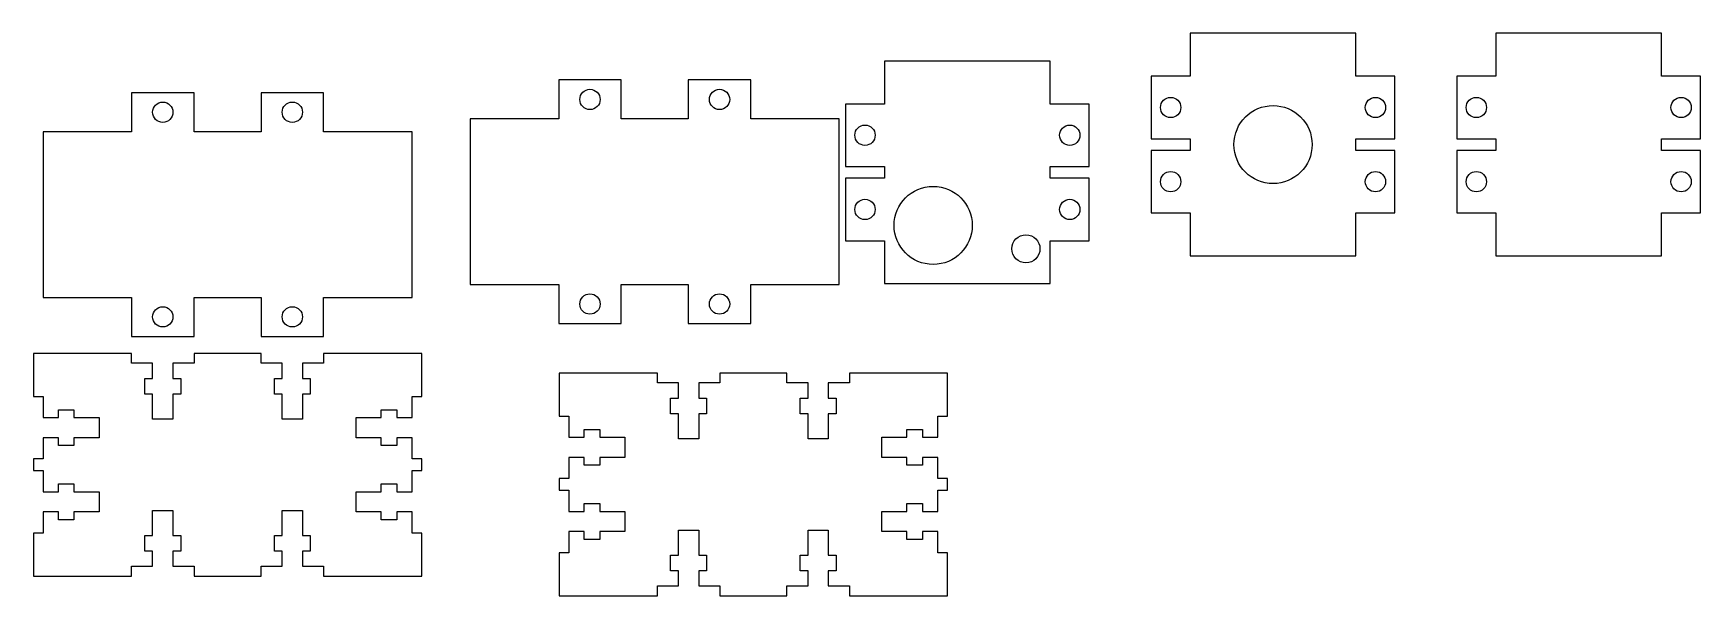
# Model space of a CAD drawing. Extents: x 9 to 280, y 214 to 306.
import ezdxf

# ---------------------------------------------------------------- set-up
doc = ezdxf.new("R2010")
doc.units = 0
doc.layers.get('0').update_dxf_attribs({"linetype": 'CONTINUOUS'})

msp = doc.modelspace()

# ---------------------------------------------------------------- linework, layer by layer
at = {"color": 7}
for points in [[(197.017569, 305.827571), (197.017569, 298.842571), (190.667569, 298.842571), (190.667569, 288.682571), (197.017569, 288.682571), (197.017569, 286.777571), (190.667569, 286.777571), (190.667569, 276.617571), (197.017569, 276.617571), (197.017569, 269.632571), (223.943333, 269.632571), (223.943333, 276.617571), (230.293333, 276.617571), (230.293333, 286.777571), (223.943333, 286.777571), (223.943333, 288.682571), (230.293333, 288.682571), (230.293333, 298.842571), (223.943333, 298.842571), (223.943333, 305.827571), (197.017569, 305.827571), (197.017569, 305.827571)], [(246.688681, 305.827571), (246.688681, 298.842571), (240.338681, 298.842571), (240.338681, 288.682571), (246.688681, 288.682571), (246.688681, 286.777571), (240.338681, 286.777571), (240.338681, 276.617557), (246.688681, 276.617557), (246.688681, 269.632557), (273.614444, 269.632557), (273.614444, 276.617585), (279.964444, 276.617585), (279.964444, 286.777571), (273.614444, 286.777571), (273.614444, 288.682571), (279.964444, 288.682571), (279.964444, 298.842571), (273.614444, 298.842571), (273.614444, 305.827571), (246.688681, 305.827571), (246.688681, 305.827571)], [(147.346458, 301.312016), (147.346458, 294.327016), (140.996458, 294.327016), (140.996458, 284.167016), (147.346458, 284.167016), (147.346458, 282.262016), (140.996458, 282.262016), (140.996458, 272.102016), (147.346458, 272.102016), (147.346458, 265.117016), (174.272222, 265.117016), (174.272222, 272.102016), (180.622222, 272.102016), (180.622222, 282.262016), (174.272222, 282.262016), (174.272222, 284.167016), (180.622222, 284.167016), (180.622222, 294.327016), (174.272222, 294.327016), (174.272222, 301.312016), (147.346458, 301.312016), (147.346458, 301.312016)], [(94.403333, 298.251668), (94.403333, 291.901668), (80.036458, 291.901668), (80.036458, 264.975904), (94.403333, 264.975904), (94.403333, 258.625904), (104.563333, 258.625904), (104.563333, 264.975904), (115.455347, 264.975904), (115.455347, 258.625904), (125.615347, 258.625904), (125.615347, 264.975904), (139.982222, 264.975904), (139.982222, 291.901668), (125.615347, 291.901668), (125.615347, 298.251668), (115.455347, 298.251668), (115.455347, 291.901668), (104.563333, 291.901668), (104.563333, 298.251668), (94.403333, 298.251668), (94.403333, 298.251668)], [(24.985486, 296.16146), (24.985486, 289.81146), (10.618611, 289.81146), (10.618611, 262.885696), (24.985486, 262.885696), (24.985486, 256.535696), (35.145486, 256.535696), (35.145486, 262.885696), (46.0375, 262.885696), (46.0375, 256.535696), (56.1975, 256.535696), (56.1975, 262.885696), (70.564375, 262.885696), (70.564375, 289.81146), (56.1975, 289.81146), (56.1975, 296.16146), (46.0375, 296.16146), (46.0375, 289.81146), (35.145486, 289.81146), (35.145486, 296.16146), (24.985486, 296.16146), (24.985486, 296.16146)], [(99.483333, 296.725904), (99.483333, 296.725904)], [(120.535347, 296.725904), (120.535347, 296.725904)], [(193.842569, 295.411807), (193.842569, 295.411807)], [(227.118333, 295.411807), (227.118333, 295.411807)], [(243.513681, 295.411807), (243.513681, 295.411807)], [(276.789444, 295.411807), (276.789444, 295.411807)], [(30.065486, 294.635696), (30.065486, 294.635696)], [(51.1175, 294.635696), (51.1175, 294.635696)], [(210.476042, 294.080071), (210.476042, 294.080071)], [(144.171458, 290.896252), (144.171458, 290.896252)], [(177.447222, 290.896252), (177.447222, 290.896252)], [(193.842569, 283.346821), (193.842569, 283.346821)], [(227.118333, 283.346821), (227.118333, 283.346821)], [(243.513681, 283.346821), (243.513681, 283.346821)], [(276.789444, 283.346821), (276.789444, 283.346821)], [(155.248681, 280.939099), (155.248681, 280.939099)], [(144.171458, 278.831266), (144.171458, 278.831266)], [(177.447222, 278.831266), (177.447222, 278.831266)], [(170.321111, 273.063321), (170.321111, 273.063321)], [(99.483333, 263.450141), (99.483333, 263.450141)], [(120.535347, 263.450141), (120.535347, 263.450141)], [(30.065486, 261.359932), (30.065486, 261.359932)], [(51.1175, 261.359932), (51.1175, 261.359932)], [(9.031111, 253.757571), (9.031111, 246.772571), (10.618611, 246.772571), (10.618611, 243.341807), (13.096875, 243.341807), (13.096875, 244.611807), (15.636875, 244.611807), (15.636875, 243.341807), (19.702639, 243.341807), (19.702639, 240.043321), (15.636875, 240.043321), (15.636875, 238.773321), (13.096875, 238.773321), (13.096875, 240.043321), (10.618611, 240.043321), (10.618611, 236.612571), (9.031111, 236.612571), (9.031111, 234.707571), (10.618611, 234.707571), (10.618611, 231.276821), (13.096875, 231.276821), (13.096875, 232.546821), (15.636875, 232.546821), (15.636875, 231.276821), (19.702639, 231.276821), (19.702639, 227.978321), (15.636875, 227.978321), (15.636875, 226.708321), (13.096875, 226.708321), (13.096875, 227.978321), (10.618611, 227.978321), (10.618611, 224.547571), (9.031111, 224.547571), (9.031111, 217.562571), (24.985486, 217.562571), (24.985486, 219.150071), (28.41625, 219.150071), (28.41625, 221.628321), (27.14625, 221.628321), (27.14625, 224.168321), (28.41625, 224.168321), (28.41625, 228.234099), (31.714722, 228.234099), (31.714722, 224.168321), (32.984722, 224.168321), (32.984722, 221.628321), (31.714722, 221.628321), (31.714722, 219.150071), (35.145486, 219.150071), (35.145486, 217.562571), (46.0375, 217.562571), (46.0375, 219.150071), (49.468264, 219.150071), (49.468264, 221.628321), (48.198264, 221.628321), (48.198264, 224.168321), (49.468264, 224.168321), (49.468264, 228.234099), (52.766736, 228.234099), (52.766736, 224.168321), (54.036736, 224.168321), (54.036736, 221.628321), (52.766736, 221.628321), (52.766736, 219.150071), (56.1975, 219.150071), (56.1975, 217.562571), (72.151875, 217.562571), (72.151875, 224.547571), (70.564375, 224.547571), (70.564375, 227.978321), (68.086111, 227.978321), (68.086111, 226.708321), (65.546111, 226.708321), (65.546111, 227.978321), (61.480347, 227.978321), (61.480347, 231.276821), (65.546111, 231.276821), (65.546111, 232.546821), (68.086111, 232.546821), (68.086111, 231.276821), (70.564375, 231.276821), (70.564375, 234.707571), (72.151875, 234.707571), (72.151875, 236.612571), (70.564375, 236.612571), (70.564375, 240.043321), (68.086111, 240.043321), (68.086111, 238.773321), (65.546111, 238.773321), (65.546111, 240.043321), (61.480347, 240.043321), (61.480347, 243.341807), (65.546111, 243.341807), (65.546111, 244.611807), (68.086111, 244.611807), (68.086111, 243.341807), (70.564375, 243.341807), (70.564375, 246.772571), (72.151875, 246.772571), (72.151875, 253.757571), (56.1975, 253.757571), (56.1975, 252.170071), (52.766736, 252.170071), (52.766736, 249.691807), (54.036736, 249.691807), (54.036736, 247.151807), (52.766736, 247.151807), (52.766736, 243.086043), (49.468264, 243.086043), (49.468264, 247.151807), (48.198264, 247.151807), (48.198264, 249.691807), (49.468264, 249.691807), (49.468264, 252.170071), (46.0375, 252.170071), (46.0375, 253.757571), (35.145486, 253.757571), (35.145486, 252.170071), (31.714722, 252.170071), (31.714722, 249.691807), (32.984722, 249.691807), (32.984722, 247.151807), (31.714722, 247.151807), (31.714722, 243.086043), (28.41625, 243.086043), (28.41625, 247.151807), (27.14625, 247.151807), (27.14625, 249.691807), (28.41625, 249.691807), (28.41625, 252.170071), (24.985486, 252.170071), (24.985486, 253.757571), (9.031111, 253.757571), (9.031111, 253.757571)], [(94.473889, 250.556099), (94.473889, 243.571099), (96.061389, 243.571099), (96.061389, 240.140349), (98.539653, 240.140349), (98.539653, 241.410349), (101.079653, 241.410349), (101.079653, 240.140349), (105.145417, 240.140349), (105.145417, 236.841848), (101.079653, 236.841848), (101.079653, 235.571848), (98.539653, 235.571848), (98.539653, 236.841848), (96.061389, 236.841848), (96.061389, 233.411099), (94.473889, 233.411099), (94.473889, 231.506099), (96.061389, 231.506099), (96.061389, 228.075377), (98.539653, 228.075377), (98.539653, 229.345377), (101.079653, 229.345377), (101.079653, 228.075377), (105.145417, 228.075377), (105.145417, 224.776848), (101.079653, 224.776848), (101.079653, 223.506848), (98.539653, 223.506848), (98.539653, 224.776848), (96.061389, 224.776848), (96.061389, 221.346099), (94.473889, 221.346099), (94.473889, 214.361099), (110.428264, 214.361099), (110.428264, 215.948599), (113.859028, 215.948599), (113.859028, 218.426848), (112.589028, 218.426848), (112.589028, 220.966848), (113.859028, 220.966848), (113.859028, 225.032626), (117.1575, 225.032626), (117.1575, 220.966848), (118.4275, 220.966848), (118.4275, 218.426848), (117.1575, 218.426848), (117.1575, 215.948599), (120.588264, 215.948599), (120.588264, 214.361099), (131.480278, 214.361099), (131.480278, 215.948599), (134.911042, 215.948599), (134.911042, 218.426848), (133.641042, 218.426848), (133.641042, 220.966848), (134.911042, 220.966848), (134.911042, 225.032626), (138.209514, 225.032626), (138.209514, 220.966848), (139.479514, 220.966848), (139.479514, 218.426848), (138.209514, 218.426848), (138.209514, 215.948599), (141.640278, 215.948599), (141.640278, 214.361099), (157.594653, 214.361099), (157.594653, 221.346099), (156.007153, 221.346099), (156.007153, 224.776848), (153.528889, 224.776848), (153.528889, 223.506848), (150.988889, 223.506848), (150.988889, 224.776848), (146.923125, 224.776848), (146.923125, 228.075377), (150.988889, 228.075377), (150.988889, 229.345377), (153.528889, 229.345377), (153.528889, 228.075377), (156.007153, 228.075377), (156.007153, 231.506099), (157.594653, 231.506099), (157.594653, 233.411099), (156.007153, 233.411099), (156.007153, 236.841848), (153.528889, 236.841848), (153.528889, 235.571848), (150.988889, 235.571848), (150.988889, 236.841848), (146.923125, 236.841848), (146.923125, 240.140349), (150.988889, 240.140349), (150.988889, 241.410349), (153.528889, 241.410349), (153.528889, 240.140349), (156.007153, 240.140349), (156.007153, 243.571099), (157.594653, 243.571099), (157.594653, 250.556099), (141.640278, 250.556099), (141.640278, 248.968599), (138.209514, 248.968599), (138.209514, 246.490349), (139.479514, 246.490349), (139.479514, 243.950349), (138.209514, 243.950349), (138.209514, 239.884571), (134.911042, 239.884571), (134.911042, 243.950349), (133.641042, 243.950349), (133.641042, 246.490349), (134.911042, 246.490349), (134.911042, 248.968599), (131.480278, 248.968599), (131.480278, 250.556099), (120.588264, 250.556099), (120.588264, 248.968599), (117.1575, 248.968599), (117.1575, 246.490349), (118.4275, 246.490349), (118.4275, 243.950349), (117.1575, 243.950349), (117.1575, 239.884571), (113.859028, 239.884571), (113.859028, 243.950349), (112.589028, 243.950349), (112.589028, 246.490349), (113.859028, 246.490349), (113.859028, 248.968599), (110.428264, 248.968599), (110.428264, 250.556099), (94.473889, 250.556099), (94.473889, 250.556099)]]:
    msp.add_lwpolyline(points, dxfattribs=at)
for points in [[(97.834097, 295.076668), (97.834097, 295.988492), (98.57151, 296.725904), (99.483333, 296.725904)], [(99.483333, 296.725904), (100.395157, 296.725904), (101.132569, 295.988492), (101.132569, 295.076668)], [(118.886111, 295.076668), (118.886111, 295.988492), (119.623515, 296.725904), (120.535347, 296.725904)], [(120.535347, 296.725904), (121.447179, 296.725904), (122.184583, 295.988492), (122.184583, 295.076668)], [(192.193333, 293.762571), (192.193333, 294.674394), (192.930746, 295.411807), (193.842569, 295.411807)], [(193.842569, 295.411807), (194.754393, 295.411807), (195.491806, 294.674394), (195.491806, 293.762571)], [(225.469097, 293.762571), (225.469097, 294.674394), (226.20651, 295.411807), (227.118333, 295.411807)], [(227.118333, 295.411807), (228.030157, 295.411807), (228.767569, 294.674394), (228.767569, 293.762571)], [(241.864444, 293.762571), (241.864444, 294.674394), (242.601857, 295.411807), (243.513681, 295.411807)], [(243.513681, 295.411807), (244.425504, 295.411807), (245.162917, 294.674394), (245.162917, 293.762571)], [(275.140208, 293.762571), (275.140208, 294.674394), (275.877621, 295.411807), (276.789444, 295.411807)], [(276.789444, 295.411807), (277.701268, 295.411807), (278.438681, 294.674394), (278.438681, 293.762571)], [(28.41625, 292.98646), (28.41625, 293.898283), (29.153663, 294.635696), (30.065486, 294.635696)], [(30.065486, 291.337224), (29.153663, 291.337224), (28.416278, 292.074637), (28.41625, 292.98646)], [(30.065486, 294.635696), (30.977309, 294.635696), (31.714722, 293.898283), (31.714722, 292.98646)], [(31.714722, 292.98646), (31.714722, 292.074637), (30.977309, 291.337224), (30.065486, 291.337224)], [(49.468264, 292.98646), (49.468264, 293.898283), (50.205668, 294.635696), (51.1175, 294.635696)], [(51.1175, 291.337224), (50.205668, 291.337224), (49.468292, 292.074637), (49.468264, 292.98646)], [(51.1175, 294.635696), (52.029332, 294.635696), (52.766736, 293.898283), (52.766736, 292.98646)], [(52.766736, 292.98646), (52.766736, 292.074637), (52.029332, 291.337224), (51.1175, 291.337224)], [(99.483333, 293.427432), (98.57151, 293.427432), (97.834125, 294.164845), (97.834097, 295.076668)], [(101.132569, 295.076668), (101.132569, 294.164845), (100.395157, 293.427432), (99.483333, 293.427432)], [(120.535347, 293.427432), (119.623515, 293.427432), (118.886139, 294.164845), (118.886111, 295.076668)], [(122.184583, 295.076668), (122.184583, 294.164845), (121.447179, 293.427432), (120.535347, 293.427432)], [(193.842569, 292.113335), (192.930746, 292.113335), (192.193333, 292.850748), (192.193333, 293.762571)], [(195.491806, 293.762571), (195.491806, 292.850748), (194.754393, 292.113363), (193.842569, 292.113335)], [(204.126042, 287.730071), (204.126042, 291.23708), (206.969033, 294.080071), (210.476042, 294.080071)], [(210.476042, 294.080071), (213.983051, 294.080071), (216.826042, 291.23708), (216.826042, 287.730071)], [(227.118333, 292.113335), (226.20651, 292.113335), (225.469097, 292.850748), (225.469097, 293.762571)], [(228.767569, 293.762571), (228.767569, 292.850748), (228.030157, 292.113363), (227.118333, 292.113335)], [(243.513681, 292.113321), (242.601857, 292.113321), (241.864444, 292.850748), (241.864444, 293.762571)], [(245.162917, 293.762571), (245.162917, 292.850748), (244.425504, 292.113349), (243.513681, 292.113321)], [(276.789444, 292.113321), (275.877621, 292.113321), (275.140208, 292.850748), (275.140208, 293.762571)], [(278.438681, 293.762571), (278.438681, 292.850748), (277.701268, 292.113349), (276.789444, 292.113321)], [(142.522222, 289.247016), (142.522222, 290.158839), (143.259635, 290.896252), (144.171458, 290.896252)], [(144.171458, 290.896252), (145.083282, 290.896252), (145.820694, 290.158839), (145.820694, 289.247016)], [(175.797986, 289.247016), (175.797986, 290.158839), (176.535399, 290.896252), (177.447222, 290.896252)], [(177.447222, 290.896252), (178.359046, 290.896252), (179.096458, 290.158839), (179.096458, 289.247016)], [(144.171458, 287.597765), (143.259635, 287.597765), (142.522222, 288.335192), (142.522222, 289.247016)], [(145.820694, 289.247016), (145.820694, 288.335192), (145.083282, 287.597794), (144.171458, 287.597765)], [(177.447222, 287.597765), (176.535399, 287.597765), (175.797986, 288.335192), (175.797986, 289.247016)], [(179.096458, 289.247016), (179.096458, 288.335192), (178.359046, 287.597794), (177.447222, 287.597765)], [(210.476042, 281.380071), (206.969033, 281.380071), (204.126042, 284.223065), (204.126042, 287.730071)], [(216.826042, 287.730071), (216.826042, 284.223065), (213.983051, 281.380071), (210.476042, 281.380071)], [(192.193333, 281.697571), (192.193333, 282.609403), (192.930746, 283.346765), (193.842569, 283.346821)], [(193.842569, 283.346821), (194.754393, 283.346821), (195.491806, 282.609403), (195.491806, 281.697571)], [(225.469097, 281.697571), (225.469097, 282.609403), (226.20651, 283.346765), (227.118333, 283.346821)], [(227.118333, 283.346821), (228.030157, 283.346821), (228.767569, 282.609403), (228.767569, 281.697571)], [(241.864444, 281.697571), (241.864444, 282.609403), (242.601857, 283.346765), (243.513681, 283.346821)], [(243.513681, 283.346821), (244.425504, 283.346821), (245.162917, 282.609403), (245.162917, 281.697571)], [(275.140208, 281.697571), (275.140208, 282.609403), (275.877621, 283.346793), (276.789444, 283.346821)], [(276.789444, 283.346821), (277.701268, 283.346821), (278.438681, 282.609403), (278.438681, 281.697571)], [(148.898681, 274.589099), (148.898681, 278.096105), (151.741672, 280.939099), (155.248681, 280.939099)], [(155.248681, 280.939099), (158.75569, 280.939099), (161.598681, 278.096105), (161.598681, 274.589099)], [(193.842569, 280.048321), (192.930746, 280.048321), (192.193333, 280.785739), (192.193333, 281.697571)], [(195.491806, 281.697571), (195.491806, 280.785739), (194.754393, 280.048377), (193.842569, 280.048321)], [(227.118333, 280.048321), (226.20651, 280.048321), (225.469097, 280.785739), (225.469097, 281.697571)], [(228.767569, 281.697571), (228.767569, 280.785739), (228.030157, 280.048377), (227.118333, 280.048321)], [(243.513681, 280.048321), (242.601857, 280.048321), (241.864444, 280.785739), (241.864444, 281.697571)], [(245.162917, 281.697571), (245.162917, 280.785739), (244.425504, 280.048377), (243.513681, 280.048321)], [(276.789444, 280.048321), (275.877621, 280.048321), (275.140208, 280.785739), (275.140208, 281.697571)], [(278.438681, 281.697571), (278.438681, 280.785739), (277.701268, 280.048349), (276.789444, 280.048321)], [(142.522222, 277.182016), (142.522222, 278.093847), (143.259635, 278.831209), (144.171458, 278.831266)], [(144.171458, 275.532765), (143.259635, 275.532765), (142.522222, 276.270184), (142.522222, 277.182016)], [(144.171458, 278.831266), (145.083282, 278.831266), (145.820694, 278.093847), (145.820694, 277.182016)], [(145.820694, 277.182016), (145.820694, 276.270184), (145.083282, 275.532822), (144.171458, 275.532765)], [(175.797986, 277.182016), (175.797986, 278.093847), (176.535399, 278.831209), (177.447222, 278.831266)], [(177.447222, 275.532765), (176.535399, 275.532765), (175.797986, 276.270184), (175.797986, 277.182016)], [(177.447222, 278.831266), (178.359046, 278.831266), (179.096458, 278.093847), (179.096458, 277.182016)], [(179.096458, 277.182016), (179.096458, 276.270184), (178.359046, 275.532822), (177.447222, 275.532765)], [(155.248681, 268.239099), (151.741672, 268.239099), (148.898681, 271.082093), (148.898681, 274.589099)], [(161.598681, 274.589099), (161.598681, 271.082093), (158.75569, 268.239099), (155.248681, 268.239099)], [(168.036875, 270.779099), (168.036875, 272.04162), (169.058587, 273.063321), (170.321111, 273.063321)], [(170.321111, 273.063321), (171.583635, 273.063321), (172.605347, 272.04162), (172.605347, 270.779099)], [(170.321111, 268.494877), (169.058587, 268.494877), (168.036875, 269.516578), (168.036875, 270.779099)], [(172.605347, 270.779099), (172.605347, 269.516578), (171.583635, 268.494849), (170.321111, 268.494877)], [(97.834097, 261.800904), (97.834097, 262.712728), (98.57151, 263.450141), (99.483333, 263.450141)], [(99.483333, 263.450141), (100.395157, 263.450141), (101.132569, 262.712728), (101.132569, 261.800904)], [(118.886111, 261.800904), (118.886111, 262.712728), (119.623515, 263.450141), (120.535347, 263.450141)], [(120.535347, 263.450141), (121.447179, 263.450141), (122.184583, 262.712728), (122.184583, 261.800904)], [(28.41625, 259.710696), (28.41625, 260.622519), (29.153663, 261.359932), (30.065486, 261.359932)], [(30.065486, 261.359932), (30.977309, 261.359932), (31.714722, 260.622519), (31.714722, 259.710696)], [(49.468264, 259.710696), (49.468264, 260.622519), (50.205668, 261.359932), (51.1175, 261.359932)], [(51.1175, 261.359932), (52.029332, 261.359932), (52.766736, 260.622519), (52.766736, 259.710696)], [(99.483333, 260.151668), (98.57151, 260.151668), (97.834125, 260.889081), (97.834097, 261.800904)], [(101.132569, 261.800904), (101.132569, 260.889081), (100.395157, 260.151668), (99.483333, 260.151668)], [(120.535347, 260.151668), (119.623515, 260.151668), (118.886139, 260.889081), (118.886111, 261.800904)], [(122.184583, 261.800904), (122.184583, 260.889081), (121.447179, 260.151668), (120.535347, 260.151668)], [(30.065486, 258.06146), (29.153663, 258.06146), (28.416278, 258.798873), (28.41625, 259.710696)], [(31.714722, 259.710696), (31.714722, 258.798873), (30.977309, 258.06146), (30.065486, 258.06146)], [(51.1175, 258.06146), (50.205668, 258.06146), (49.468292, 258.798873), (49.468264, 259.710696)], [(52.766736, 259.710696), (52.766736, 258.798873), (52.029332, 258.06146), (51.1175, 258.06146)]]:
    msp.add_open_spline(points, degree=3, dxfattribs=at)

doc.saveas('drawing.dxf')
